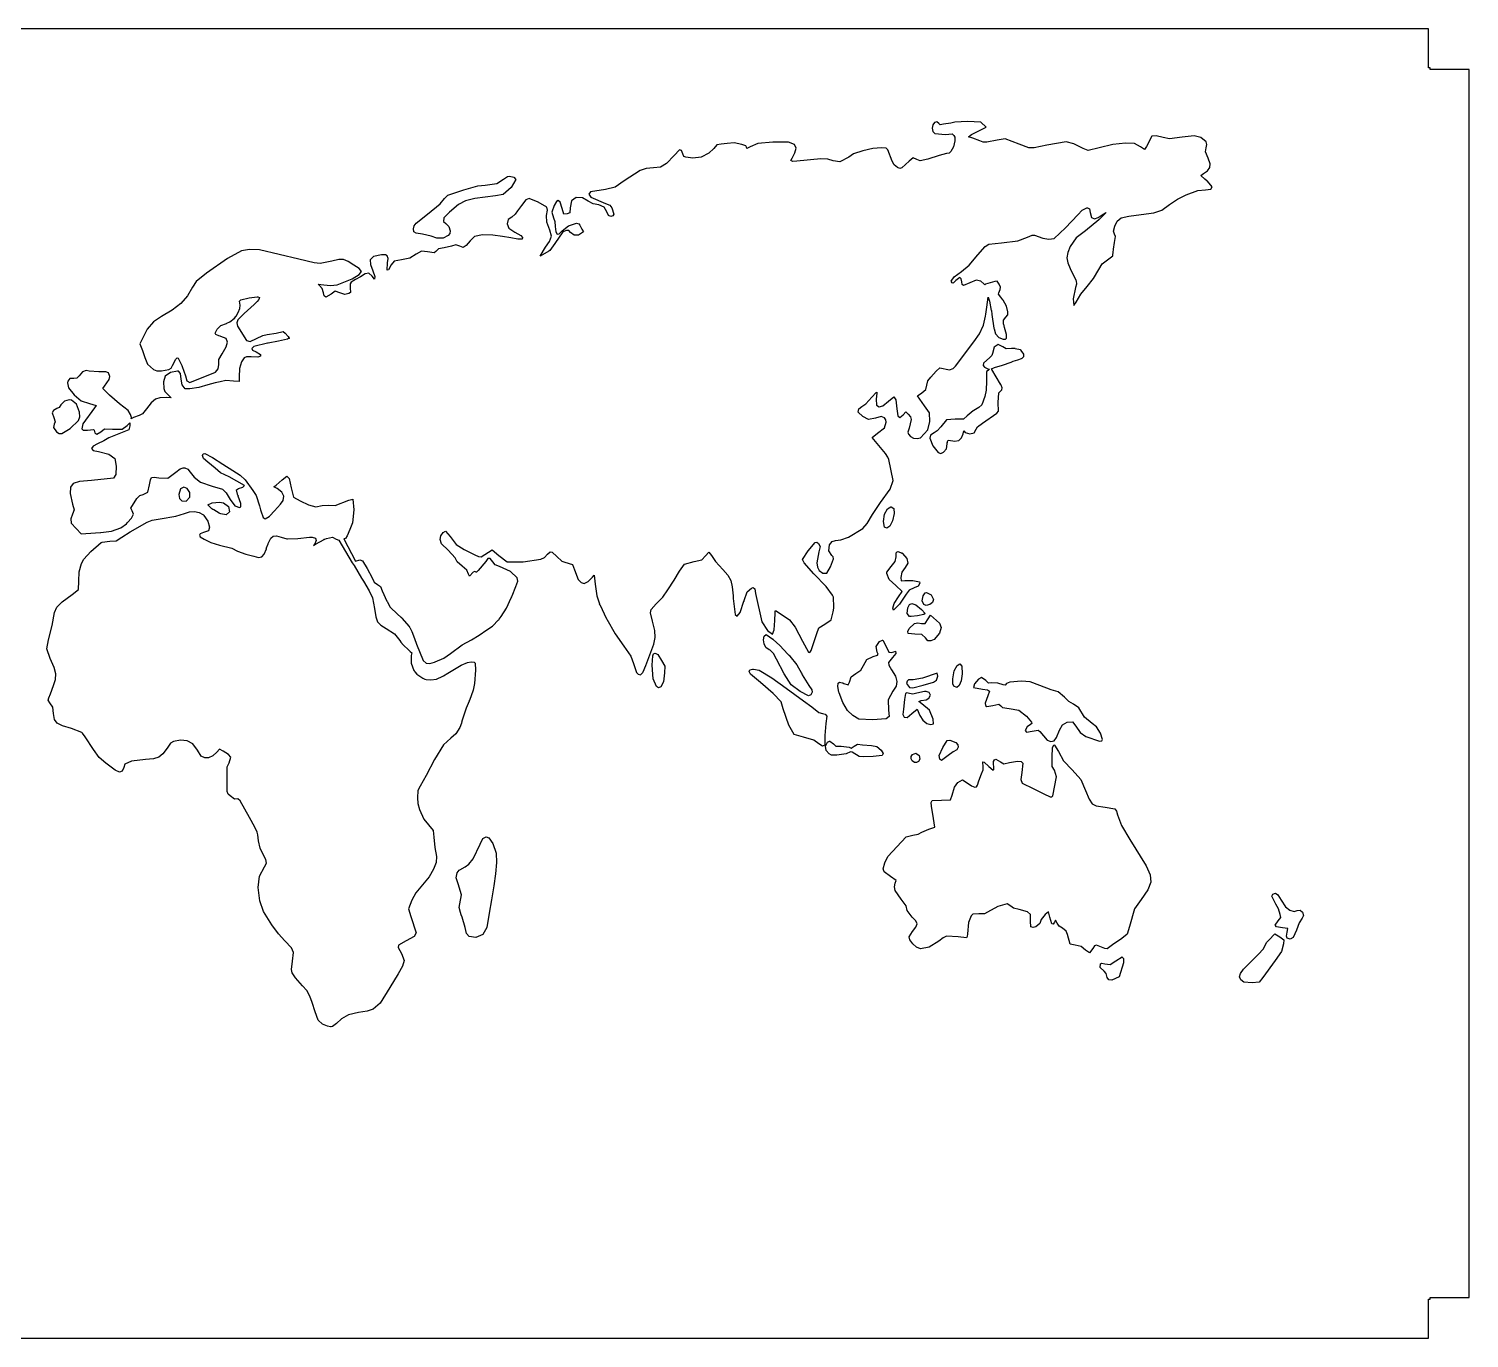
# Model space of a CAD drawing. Header units: millimetres. Extents: x 0 to 1200, y 0 to 567.
# Drawn here: x 577 to 1200, y 0 to 567 of the extents above; entities that cross this region are included whole.
import ezdxf

# ---------------------------------------------------------------- set-up
doc = ezdxf.new("R2010")
doc.units = ezdxf.units.MM
doc.layers.get('0').update_dxf_attribs({"linetype": 'CONTINUOUS'})

msp = doc.modelspace()

# ---------------------------------------------------------------- linework, layer by layer
for points in [[(16.93, 16.93), (17.62, 16.93), (17.62, 0), (1182.38, 0), (1182.38, 16.93), (1183.07, 16.93), (1183.07, 17.62), (1200, 17.62), (1200, 549), (1183.07, 549), (1183.07, 549.68), (1182.38, 549.68), (1182.38, 566.61), (17.62, 566.61), (17.62, 549.68), (16.93, 549.68), (16.93, 549), (0, 549), (0, 17.62), (16.93, 17.62)], [(1009.43, 515.06), (1005.32, 516.76), (999.25, 519.01), (995.75, 518.42), (991.33, 517.55), (989.79, 517.55), (988.32, 518.17), (985.23, 519.22), (983.33, 519.92), (984.65, 520.83), (991.09, 524), (988.8, 526.28), (983, 526.53), (982.98, 526.54), (982.99, 526.52), (977.54, 526.25), (975.73, 525.84), (972.6, 525.37), (971.1, 525.04), (970.59, 525.69), (969.64, 526.32), (968.7, 526.08), (967.99, 525.11), (967.7, 523.58), (967.95, 522.12), (968.83, 521.26), (973.42, 520.93), (976.37, 521.1), (977, 520.47), (977.53, 519.67), (977.49, 518.07), (976.95, 515.47), (975.79, 513.46), (975.04, 512.81), (973.89, 512.68), (970.72, 511.72), (965.78, 510.27), (962.49, 509.54), (961.05, 510.04), (959.48, 510.76), (957.78, 509.39), (954.62, 506.44), (953.67, 506.23), (952.61, 506.6), (951.18, 507.74), (950.35, 509.4), (948.51, 514.3), (947.72, 514.98), (945.81, 515.07), (942.08, 514.8), (937.67, 513.76), (933.64, 512.44), (931.66, 511.13), (927.76, 508.98), (924.84, 509.55), (922.54, 510.17), (919.58, 510.28), (909.08, 509.31), (907.4, 509.22), (906.47, 509.61), (907.06, 510.6), (908.33, 512.87), (908.88, 514.99), (908.16, 516.59), (905.46, 517.56), (898.76, 517.53), (892.28, 517.01), (888.88, 515.55), (887.56, 514.87), (887.36, 515.39), (887.12, 515.96), (885.34, 516.59), (882.01, 517.21), (878.99, 516.95), (876.44, 516.73), (874.46, 516.35), (873.26, 514.87), (871.12, 512.85), (867.74, 511), (864.17, 510.63), (861.11, 511.02), (860.3, 511.42), (859.84, 512.56), (859.23, 513.92), (858.43, 514.24), (856.03, 511.72), (852.8, 508.37), (850.13, 506.76), (847.17, 506.45), (844, 506.14), (841.39, 505.29), (834.4, 500.8), (830.55, 498.1), (826.43, 497.1), (819.87, 496), (819.22, 495.07), (820.03, 493.82), (826.32, 491.07), (828.28, 490.23), (829.13, 489.09), (829.95, 486.35), (829.54, 485.62), (828.6, 485.38), (827.62, 485.85), (826.93, 487.48), (825.85, 489.36), (823.45, 490.41), (821, 490.88), (818.81, 492), (816.39, 493.43), (813.62, 493.61), (811.64, 492.11), (811.08, 489.2), (810.89, 486.99), (809.77, 486.56), (808.39, 486.47), (807.59, 488.89), (806.76, 491.63), (805.83, 492.32), (805.15, 491.93), (804.15, 490.16), (803.11, 487.28), (803.81, 484.85), (804.44, 483.23), (804.63, 481.05), (804.85, 478.79), (805.38, 477.75), (806.29, 477.9), (807.65, 479.19), (810.4, 481.31), (813.88, 482.45), (814.79, 482.27), (815.22, 481.61), (816.09, 479.92), (816.8, 478.69), (814.63, 477.33), (812.74, 477.27), (811.25, 478.47), (810.45, 479.27), (809.55, 479.32), (807.91, 478.69), (804.39, 473.7), (802.95, 471.75), (802.21, 470.65), (801.89, 470.41), (798.09, 468.2), (800.46, 472.12), (802.17, 474.55), (802.96, 476.81), (802.24, 479.49), (800.97, 482.91), (800.88, 485.81), (801.33, 488.15), (801, 489.46), (797.28, 491.58), (793.38, 493.13), (791.95, 492.63), (790.04, 490.16), (788.28, 487.81), (787.28, 486.45), (785.83, 485.14), (784.32, 484.06), (783.77, 482.26), (784.47, 480.3), (787.07, 478.66), (789.8, 477.23), (790.49, 476.36), (790.24, 475.65), (788.43, 475.55), (785.42, 476.17), (781.76, 476.8), (777.57, 477.25), (773.11, 477.47), (769.63, 476.67), (767.78, 474.83), (766.12, 472.8), (764.78, 471.97), (763.41, 472.57), (761.65, 473.13), (759.71, 472.58), (756.52, 471.84), (754.14, 471.39), (753.02, 470.26), (752.3, 469.63), (749.3, 470.17), (746.72, 470.41), (744.49, 469.06), (741.78, 467.41), (738.15, 466.68), (734.93, 466.09), (733.59, 464.44), (732.43, 462.37), (731.87, 462.12), (732.06, 465.31), (732.4, 467.26), (731.91, 468.4), (731.16, 468.81), (729.41, 468.79), (726.05, 468.09), (724.6, 466.66), (724.73, 464.65), (725.68, 461.9), (726.53, 459.39), (726.44, 458.34), (725.38, 459.63), (723.92, 460.9), (722.34, 460.51), (720.34, 459.26), (718.17, 458.06), (716.31, 457.04), (715.85, 456.3), (715.89, 454.54), (716.04, 452.56), (715.26, 452.08), (713.64, 451.64), (711.5, 452.33), (709.44, 453.04), (707.65, 451.85), (705.33, 450.46), (704.71, 450.99), (704.36, 452.37), (703.81, 454.29), (702.6, 455.55), (702.1, 456.12), (704.45, 455.77), (707.41, 455.49), (710.32, 455.81), (716.72, 458.41), (719.81, 460.36), (720.86, 461.61), (719.76, 462.86), (717.52, 464.29), (715.05, 465.96), (713.08, 466.74), (710.93, 466.74), (707.96, 466.1), (702.9, 465.11), (700.26, 465.28), (693.74, 466.99), (676.74, 470.92), (672.34, 471.16), (668.96, 470.52), (662.88, 467.17), (653.72, 460.8), (649.3, 457.3), (647.68, 454.81), (645.5, 450.99), (642.64, 447.7), (638.96, 444.8), (634.29, 442.13), (630.77, 439.88), (628.01, 436.59), (624.92, 430.31), (626, 427.44), (627.09, 424.33), (628.25, 421.44), (630.84, 419.14), (632.28, 418.62), (634.26, 418.6), (637.48, 419.2), (638.49, 419.83), (639.03, 420.98), (640.43, 423.64), (641.1, 424.24), (641.52, 424.05), (643.03, 420.91), (643.06, 420.93), (643.29, 420.42), (643.28, 420.41), (644.7, 416.51), (645.2, 414.33), (646.56, 413.52), (657.7, 417.97), (658.83, 419.49), (659.03, 421.3), (659.13, 423.45), (660.53, 425.98), (662.3, 428.96), (662.77, 431.02), (662.21, 432.63), (660.01, 433.52), (659.7, 433.6), (659.08, 433.73), (659.08, 433.76), (657.79, 434.26), (657.48, 434.9), (658.36, 436.6), (659.95, 438.19), (662.33, 439.14), (662.56, 439.22), (663.9, 439.83), (663.91, 439.82), (665.78, 441.3), (665.94, 441.42), (665.71, 441.32), (666.62, 442.27), (666.54, 442.21), (667.51, 443.82), (668.22, 445.52), (668.27, 446.97), (667.98, 448.76), (668.63, 449.4), (672.27, 450.15), (675.73, 450.6), (676, 450.6), (676.7, 450.32), (676.4, 449.53), (675.65, 448.64), (675.61, 448.59), (675.42, 448.39), (675.39, 448.37), (674.51, 447.46), (674.42, 447.37), (674.38, 447.33), (670.07, 443.48), (667.32, 440.64), (666.94, 439.36), (667.11, 437.97), (671.03, 431.77), (672.63, 431.26), (675.43, 432.56), (678.11, 433.96), (680.06, 434.35), (683.89, 434.96), (686.95, 435.58), (687.77, 434.9), (689.09, 433.45), (689.56, 432.71), (689.59, 432.69), (689.21, 432.53), (689.23, 432.53), (688.75, 432.33), (684.93, 431.48), (680.38, 430.64), (680.37, 430.63), (680.1, 430.56), (680.1, 430.58), (674.18, 429.2), (673.38, 428.26), (673.7, 427.6), (675.17, 426.8), (677.14, 425.68), (677.04, 424.93), (676.02, 424.54), (673.14, 424.66), (671.05, 424.73), (670.1, 424.21), (668.88, 422.45), (667.97, 419.58), (667.89, 416.08), (667.92, 413.98), (665.41, 414.13), (662.05, 414.39), (659.7, 413.91), (657.48, 413.43), (654.35, 412.54), (650.36, 411.45), (646.5, 410.76), (644.45, 410.85), (643.23, 412.5), (642.76, 414.95), (642.49, 417.48), (641.62, 418.47), (641.61, 418.47), (641.57, 418.46), (641.23, 418.52), (641.23, 418.53), (638.22, 417.9), (635.86, 416.29), (635.2, 413.85), (635.27, 410.97), (635.76, 409.64), (636.99, 408.3), (638.41, 406.94), (636.3, 407.03), (633.62, 406.95), (631.62, 406.3), (629.84, 404.81), (627.8, 402.2), (626.06, 399.96), (624.64, 399.29), (622.22, 398.38), (621.14, 397.83), (621.24, 398.37), (620.94, 399.75), (619.79, 401.45), (616.16, 404.37), (611.82, 408.04), (608.97, 410.97), (609.68, 411.95), (611.65, 414.84), (611.99, 416.18), (611.33, 417.69), (610.2, 418.12), (607.11, 418.23), (603.04, 418.53), (601.67, 418.8), (600.09, 418.16), (598.6, 416.45), (597.72, 415.4), (596.39, 415.36), (594.67, 415.22), (593.76, 414.12), (593.6, 413.36), (594.04, 411.21), (596.5, 408.15), (599.47, 405.57), (603.19, 404.4), (606.06, 403.6), (605.33, 402.57), (600.28, 395.62), (599.81, 393.5), (600.34, 392.97), (602.32, 393), (604.93, 393.28), (605.21, 392.86), (605.41, 391.72), (606.35, 391.26), (607.97, 392.24), (609.66, 393.5), (613.14, 393.4), (617.29, 393.36), (619.47, 394.88), (620.57, 396.1), (620.57, 394.79), (620.15, 393.12), (615.82, 391.29), (611.47, 389.58), (609.33, 388.26), (606.59, 386.95), (604.69, 386.06), (603.94, 385), (604.7, 384.16), (606.99, 383.63), (611.5, 382.53), (614.16, 380.65), (614.73, 377.41), (614.5, 373.74), (613.48, 372.13), (603.94, 371.14), (598.87, 370.67), (596.09, 369.84), (594.96, 368.25), (594.84, 365.52), (595.72, 360.97), (596.47, 358.42), (595.74, 356.65), (595.06, 354.52), (595.22, 352.65), (599.59, 348.03), (601.55, 348.23), (607.88, 348.61), (607.9, 348.61), (607.9, 348.6), (608.05, 348.61), (608.05, 348.62), (612.68, 349.24), (616.64, 350.66), (619.2, 352.43), (619.15, 352.42), (619.64, 353), (621.23, 354.91), (622.23, 356.57), (621.66, 358.02), (621.06, 359.14), (623.63, 363.29), (624.66, 364.43), (624.67, 364.42), (624.94, 364.62), (624.95, 364.62), (626.34, 365.15), (628.4, 366.09), (629.15, 369.25), (629.47, 371.4), (629.98, 372.42), (631.06, 372.63), (633.12, 372.33), (637.06, 372.17), (640.52, 374.77), (642.31, 376.23), (643.66, 376.64), (644.37, 376.57), (645.66, 376.02), (646.63, 374.72), (648.48, 372.58), (651.22, 370.5), (656.24, 368.75), (660.63, 367.42), (662.28, 365.76), (663.99, 362.93), (666.04, 360.2), (668.04, 359.44), (668.08, 359.41), (668.39, 359.57), (668.33, 359.61), (668.55, 359.89), (668.57, 361.2), (667.51, 364.33), (667.56, 364.3), (667.43, 364.67), (667.37, 364.7), (666.67, 367.08), (667.66, 367.65), (669.42, 368.26), (670.18, 369.05), (663.49, 372.75), (659.87, 374.48), (657.56, 376.48), (654.39, 379.13), (652.43, 380.67), (651.96, 381.94), (652.31, 382.63), (653.06, 382.82), (656.41, 381.16), (660.82, 378.27), (665.18, 375.47), (668.28, 373.42), (670.49, 371.41), (673.74, 366.83), (675.29, 364.68), (676.64, 360.13), (677.09, 358.5), (677.07, 358.51), (677.19, 358.08), (677.21, 358.06), (678.2, 355.21), (679.06, 354.62), (680.93, 355.62), (680.97, 355.59), (681.16, 355.79), (681.13, 355.82), (683.13, 358.08), (685.75, 360.92), (686.91, 362.46), (687.25, 364.33), (686.28, 366.05), (684.25, 367.62), (682.93, 368.37), (683.88, 369.1), (686.45, 371.44), (688.57, 373.06), (688.57, 373.07), (689.47, 372.05), (690.38, 368), (691.43, 363.97), (694.3, 362.39), (697.85, 360.67), (701.07, 359.7), (703.81, 360.32), (706.46, 360.51), (709.46, 360.35), (715.39, 362.61), (717, 363.03), (717.45, 358.44), (716.91, 352.77), (715.73, 349.9), (714.58, 347.25), (713.95, 346.11), (713.19, 345.88), (718.14, 336.24), (720.14, 336.88), (721.18, 336.36), (723.25, 333.02), (725.46, 328.99), (726.2, 327.39), (726.18, 327.38), (726.31, 327.21), (726.32, 327.21), (727.69, 326.15), (728.98, 325.29), (729.77, 323.47), (731.72, 318.99), (731.7, 318.98), (731.84, 318.72), (731.86, 318.73), (733.18, 316.39), (736.4, 313.24), (737.89, 312.02), (737.92, 311.97), (738.35, 311.59), (738.32, 311.64), (741.43, 308.04), (741.38, 308.07), (741.54, 307.73), (741.74, 307.52), (742.44, 306.12), (742.57, 305.75), (743.77, 302.82), (744.63, 300.31), (747.52, 293.26), (748.8, 292.12), (750.37, 291.98), (752.41, 292.53), (752.42, 292.54), (752.72, 292.64), (756.43, 294.28), (759.31, 296.36), (764.42, 299.98), (768.42, 302.14), (771.66, 304.18), (774.97, 306.47), (777.49, 308.14), (780.13, 310.87), (780.15, 310.86), (780.41, 311.17), (780.39, 311.17), (781.22, 312.23), (783.58, 315.86), (785.58, 320.38), (785.61, 320.39), (785.77, 320.76), (785.72, 320.72), (785.93, 321.28), (787.61, 325.35), (788.46, 327.53), (788.13, 329.07), (785.26, 331.75), (780.52, 333.89), (778.61, 334.59), (777.57, 335.93), (776.46, 337.4), (775.47, 337.34), (774.54, 336.08), (771.27, 332.25), (770.49, 331.51), (770.48, 331.53), (769.87, 331.77), (769.11, 331.44), (767.56, 329.82), (767.13, 330.69), (766.43, 332.34), (764.42, 334.1), (762.23, 335.94), (761.26, 337.66), (758.34, 340.96), (755.41, 343.78), (754.79, 345.62), (755.14, 347.24), (756.2, 348.69), (757.2, 349.27), (759.17, 346.99), (761.76, 343.5), (765.26, 341.33), (769.77, 339.05), (771.38, 338.27), (772.59, 338.14), (775.77, 340.17), (777.32, 341.19), (780.15, 338.7), (783.78, 335.92), (790.73, 335.93), (798.44, 337.06), (800.02, 337.82), (801.21, 339.25), (802.43, 340.31), (803.35, 340.18), (805.36, 338.25), (807.43, 336.28), (808.76, 335.81), (812.09, 334.87), (812.9, 332.55), (814.51, 328.29), (815.78, 327.03), (817.2, 326.58), (818.89, 327.38), (820.69, 329.34), (821.4, 330.17), (821.96, 326.28), (822.63, 321.19), (823.74, 317.79), (823.63, 317.82), (823.74, 317.53), (823.86, 317.5), (826.77, 311.34), (826.9, 311.09), (830.52, 304.8), (834.27, 299.4), (837.29, 295.18), (838.46, 291.94), (839.76, 288.12), (840.54, 287.28), (841.44, 287.11), (842.55, 288.1), (842.72, 288.41), (843.77, 291.15), (845.94, 296.85), (847.29, 300.38), (847.84, 303.22), (847.63, 306.23), (846.71, 310.28), (845.88, 313.85), (846.1, 315.26), (848.21, 317.78), (851.21, 320.67), (853.38, 323.83), (856.07, 328.02), (858.38, 331.96), (860.58, 334.97), (864.69, 336.13), (868.07, 336.84), (869.61, 338.59), (871.1, 340.19), (872.26, 338.75), (873.91, 336.17), (877.12, 332.65), (879.26, 330.21), (880.54, 327.91), (881.22, 325.11), (881.53, 321.19), (881.56, 320.56), (881.55, 320.55), (881.57, 320.08), (881.58, 320.1), (882.4, 313.11), (883.25, 312.45), (884.55, 313.98), (886.19, 318.88), (886.2, 318.86), (886.3, 319.24), (887.65, 322.94), (889.5, 324.57), (890.23, 324.83), (890.9, 324.27), (891.3, 322.26), (893.96, 310), (896.5, 306.27), (898.67, 304.59), (899.28, 306.47), (899.68, 310.56), (899.79, 313.88), (899.75, 314.73), (900.21, 314.73), (905.9, 310.9), (908.47, 307.69), (911.64, 301.6), (914.16, 296.92), (914.79, 296.72), (915.36, 297.54), (917.8, 304.89), (918.71, 307.37), (921.31, 308.99), (923.97, 310.8), (924.92, 314.26), (925.13, 315.92), (925.14, 315.91), (925.17, 316.33), (925.16, 316.34), (924.93, 320.6), (924.94, 320.61), (924.84, 320.93), (924.84, 320.92), (924.59, 321.55), (921.83, 325.21), (916.53, 330.77), (912.33, 335.58), (911.56, 337.03), (914.1, 340.67), (917, 344.3), (917.8, 344.48), (918.57, 343.86), (919.21, 342.61), (918.62, 340.3), (917.84, 335.57), (918.08, 333.59), (918.73, 332.2), (920.32, 331.04), (922.04, 331.05), (923.74, 333.86), (925.02, 337.23), (924.92, 338.12), (924.34, 338.7), (922.99, 340.74), (923.22, 343.33), (924.45, 344.74), (925.86, 345.2), (928.23, 345.5), (931.5, 346.66), (937.66, 350.31), (939.53, 352.48), (941.88, 356.47), (945.33, 361.59), (949.49, 367.37), (950.83, 371.13), (948.92, 380.26), (948.45, 381.29), (947.49, 382.9), (947.49, 382.88), (943.87, 387.23), (941.67, 389.8), (944.07, 391.58), (947.03, 393.98), (947.82, 396.34), (947.68, 397.43), (947.03, 398.21), (945.62, 398.86), (943.12, 398.19), (940.2, 397.52), (937.69, 398.9), (935.61, 400.79), (935.89, 402.15), (937.21, 403.17), (939.05, 404.34), (941.6, 407.21), (943.4, 409.2), (943.76, 409.35), (943.74, 408.91), (943.45, 406.33), (943.61, 403.8), (944.74, 403.02), (946.36, 403.44), (948.85, 405.48), (951.06, 407.29), (951.93, 406.02), (952.46, 402.23), (952.83, 399.08), (953.66, 398.43), (955.18, 399.63), (956.3, 400.84), (957.3, 399.85), (958.24, 398.71), (958.61, 397.53), (957.69, 393.75), (957.18, 392.08), (957.41, 391.14), (958.3, 390.16), (959.67, 389.53), (961.21, 389.34), (962.6, 389.67), (965.84, 393.04), (966.68, 396.64), (966.49, 400.4), (964.41, 403.39), (961.35, 407.82), (963.16, 409.11), (964.9, 410.57), (965.3, 412.36), (965.75, 414.21), (967.15, 415.9), (969.43, 418.43), (971.04, 419.85), (975.23, 419.07), (976.74, 419.58), (977.79, 420.68), (985.65, 431.12), (988.22, 434.64), (989.8, 438.09), (989.84, 438.11), (989.93, 438.42), (989.9, 438.39), (990.78, 442.27), (990.77, 442.27), (990.9, 443.09), (990.92, 443.11), (991.37, 446.19), (991.93, 450.48), (992.48, 448.75), (993.27, 444.67), (993.28, 444.69), (993.51, 442.98), (993.47, 442.97), (994.4, 437.08), (994.39, 437.08), (994.45, 436.82), (994.46, 436.82), (995.12, 434.65), (996.51, 433.04), (998.4, 432.26), (999.34, 432.26), (999.77, 432.68), (999.88, 434.26), (999.01, 437.42), (998.61, 438.75), (998.6, 438.76), (998.53, 439.05), (998.52, 439.11), (998.52, 439.12), (998.57, 440.6), (999.57, 441.89), (1000.4, 442.91), (1000.42, 444.2), (999.77, 446.62), (998.43, 449.14), (998.44, 449.15), (998.26, 449.39), (997.36, 450.51), (996.33, 451.72), (996.5, 452.37), (997.13, 453.81), (997.21, 454.78), (996.6, 456.06), (995.83, 457.41), (994.73, 457.28), (990.77, 456.04), (990.41, 455.85), (990.04, 456.26), (988.8, 457.36), (986.71, 457.79), (983.97, 456.69), (981.2, 455.56), (980.64, 455.98), (980.49, 457.09), (980.22, 458.45), (979.61, 459.03), (977.94, 457.67), (976.83, 456.6), (976.29, 456.62), (975.91, 457.4), (977.23, 459.22), (980.35, 461.65), (983.64, 464.27), (987.39, 468.75), (990.55, 472.48), (992.19, 473.39), (997.72, 474.01), (1004.71, 474.9), (1008.88, 476.47), (1010.91, 477.37), (1011.89, 477.25), (1015.49, 475.98), (1018.14, 475.56), (1020.39, 475.8), (1025.37, 480.43), (1030.64, 486.15), (1032.56, 488.14), (1034.59, 489.13), (1034.92, 489.17), (1035.67, 488.75), (1036.05, 487.06), (1036.64, 484.97), (1037.93, 484.43), (1039.53, 484.91), (1041.67, 486.33), (1042.92, 487.11), (1039.85, 483.91), (1033.97, 479.19), (1029.99, 476.18), (1027.43, 472.42), (1026.31, 469.8), (1025.94, 467.55), (1026.31, 465.35), (1027.43, 462.87), (1029.9, 457.81), (1029.88, 457.81), (1029.94, 457.55), (1029.98, 457.55), (1030.09, 456.11), (1029.7, 454.6), (1028.7, 449.7), (1028.95, 446.88), (1030.03, 448.3), (1032.04, 451.73), (1034.69, 455.05), (1037.51, 458.61), (1039.79, 462.39), (1041.29, 464.85), (1043.53, 466.58), (1045.79, 468.34), (1046.05, 470.19), (1046.09, 470.85), (1046.11, 470.86), (1046.16, 471.21), (1046.12, 471.2), (1046.55, 474.17), (1047.06, 476.78), (1046.55, 477.73), (1046.1, 479.09), (1046.66, 481.27), (1047.67, 483.42), (1049.47, 484.76), (1052.73, 485.59), (1058.11, 486.2), (1063.59, 486.97), (1067, 488.18), (1070.4, 490.53), (1073.77, 492.84), (1077.58, 494.7), (1082.57, 496.61), (1085.91, 496.94), (1088.24, 497.24), (1088.76, 498.24), (1086.8, 500.62), (1086.82, 500.63), (1086.49, 500.89), (1086.47, 500.89), (1085.7, 501.49), (1083.89, 503.1), (1085.03, 504.03), (1086.82, 505.19), (1087.74, 506.53), (1087.92, 508.13), (1087.02, 510.58), (1085.95, 513.41), (1086.19, 515.17), (1086.46, 516.5), (1086.17, 517.67), (1083.86, 519.61), (1081.06, 520.33), (1075.9, 519.77), (1070.28, 519.01), (1067.63, 519.52), (1064.56, 520.26), (1062.7, 520.12), (1060.41, 515.62), (1059.53, 514.4), (1057.77, 515.54), (1055.2, 516.98), (1051.28, 517.14), (1045.87, 516.5), (1039.96, 515.09), (1035.16, 513.88), (1033.01, 514.86), (1028.9, 516.84), (1025.62, 517.71), (1017.25, 516.29), (1011.78, 515.07)], [(783.96, 502.72), (784.9, 502.85), (786.73, 502.47), (787.53, 501.45), (785.55, 497.94), (782.16, 494.84), (778.77, 494.35), (769.82, 493.25), (765.74, 492.13), (762.81, 490.53), (758.84, 487.32), (756.48, 484.8), (756.29, 483.27), (757.25, 482.3), (758.63, 481.07), (759.11, 479.17), (758.97, 478.07), (758.32, 477.22), (756.18, 476.08), (753.34, 476.08), (750.93, 476.85), (747.18, 477.8), (744.5, 478.19), (743.43, 478.73), (743.27, 480.1), (743.59, 481.33), (744.47, 482.55), (749.32, 486.4), (754.89, 490.82), (756.75, 493.11), (758.15, 494.58), (765.12, 496.87), (771.2, 498.71), (774.28, 499.02), (779.37, 499.63), (782.22, 501.5)], [(997.44, 412.54), (997.32, 412.81), (997.31, 412.79), (993.47, 419.14), (993.32, 419.51), (994.63, 420.04), (998.06, 421.1), (1001.8, 422.39), (1002.41, 422.63), (1002.41, 422.62), (1002.74, 422.74), (1002.76, 422.76), (1004.69, 423.36), (1006.34, 423.89), (1006.34, 423.88), (1006.6, 424.04), (1006.6, 424.05), (1007.28, 424.84), (1007.35, 425.86), (1006.16, 427.47), (1006.15, 427.53), (1005.82, 427.73), (1005.83, 427.64), (1003.56, 428.19), (1003.56, 428.2), (1003.31, 428.22), (1003.31, 428.21), (1001.95, 428.24), (999.64, 428.16), (998.31, 429.05), (996.25, 429.94), (996.24, 429.94), (996.24, 429.94), (994.49, 428.79), (993.73, 426.12), (993.53, 425.25), (992.58, 424.44), (989.82, 421.89), (989.68, 420.94), (990.33, 420.15), (991.76, 419.51), (992.49, 419.36), (991.84, 418.81), (991.2, 418.26), (991.17, 414.11), (991.04, 410.21), (990.42, 407.45), (989.2, 403.84), (987.85, 402.7), (985.7, 401.49), (985.68, 401.49), (985.42, 401.29), (982.85, 399.15), (981.25, 397.63), (979.1, 397.63), (979.11, 397.64), (978.77, 397.65), (978.76, 397.64), (977.6, 397.64), (973.89, 397.35), (971.4, 394.44), (969.89, 392.61), (968.58, 391.77), (967.02, 390.8), (966.66, 389.51), (967.94, 386.1), (970.32, 383.22), (971.38, 382.83), (972.55, 383.34), (973.81, 384.8), (974.21, 387.02), (974.23, 387.54), (974.25, 387.51), (974.28, 387.94), (974.26, 387.96), (974.54, 388.61), (976.62, 388.37), (977.37, 388.24), (979.24, 388.45), (980.31, 389.67), (981.02, 391.37), (981.31, 392.59), (981.99, 391.94), (983.97, 391.29), (985.8, 391.8), (986.67, 393.39), (987.22, 394.43), (989.43, 395.92), (995.61, 400.36), (996.4, 401.1), (996.24, 404.95), (996.49, 409.14), (997.83, 410.39), (997.97, 411.31), (997.48, 412.46), (997.47, 412.49)], [(996.24, 429.95), (996.24, 429.94), (996.24, 429.95)], [(597.46, 404.24), (595.32, 405.9), (594.29, 406.05), (592.32, 405.51), (590.79, 403.84), (590, 402.73), (589.07, 402.28), (587.62, 401.5), (586.96, 400.49), (587.69, 398.43), (588.27, 396.58), (587.79, 395.58), (587.56, 394.04), (588.89, 392.15), (589.96, 391.55), (591.17, 391.56), (594.72, 393.59), (598.36, 397.12), (598.9, 398.77), (598.77, 400.67)], [(594.29, 406.05), (594.29, 406.05), (594.29, 406.05)], [(645.02, 362.19), (646.48, 363.98), (646.5, 365.94), (645.33, 367.66), (643.97, 368.26), (643.97, 368.26), (643.97, 368.26), (643.97, 368.26), (643.96, 368.26), (642.44, 367.49), (641.8, 365.09), (642.09, 363.32), (643.02, 362.31)], [(659.46, 356.92), (659.44, 356.96), (659.26, 357.08), (656.85, 358.48), (656.56, 358.63), (656.51, 358.63), (656.07, 358.9), (656.08, 358.9), (654.39, 360.64), (656.18, 361.44), (659.37, 361.74), (659.37, 361.74), (661.12, 361.52), (663.23, 359.87), (663.65, 357.6), (662.22, 356.34), (659.93, 356.68), (659.95, 356.66)], [(642.52, 258.76), (639.51, 258.18), (638.24, 257.43), (636.69, 255.34), (634.87, 252.9), (633.12, 251.49), (630.81, 250.77), (627.31, 250.43), (621.34, 249.69), (618.42, 248.41), (617.96, 246.99), (617.29, 245.37), (616.07, 245.01), (614.23, 245.87), (610.14, 248.86), (607.35, 251.24), (604.81, 254.75), (601.32, 260.19), (600.09, 261.87), (600.08, 261.84), (599.85, 262.05), (599.86, 262.08), (595.33, 263.83), (591.38, 264.96), (589.09, 266.15), (588, 267.79), (587.62, 270.26), (587.21, 273.02), (585.96, 274.92), (585.19, 276.14), (585.59, 277.12), (586.33, 278.81), (587.6, 282.41), (588.44, 285.04), (588.53, 287.47), (587.8, 290.3), (586.18, 294.09), (584.72, 298.31), (585.46, 302.19), (586.95, 308.39), (588.04, 313.99), (589.02, 316.37), (591.28, 318.6), (595.69, 321.77), (598.35, 324.01), (598.55, 327.52), (598.64, 331.66), (599.6, 335.27), (600.69, 337.07), (603.78, 340.36), (608.24, 344.38), (608.58, 344.52), (611.98, 344.97), (614.63, 345.11), (617.18, 346.67), (620.7, 348.87), (628.03, 353.17), (630.2, 354.03), (633.72, 354.61), (640.44, 355.7), (644.17, 356.81), (646.38, 357.55), (648.54, 357.71), (650.53, 357.32), (652.23, 356.38), (652.26, 356.41), (652.42, 356.26), (652.41, 356.24), (652.66, 356.02), (654.32, 353.57), (655.05, 350.97), (654.58, 349.41), (652.5, 348.63), (651.03, 348.11), (650.73, 347.52), (651, 346.83), (652.79, 345.72), (655.61, 344.39), (659.3, 343.11), (664.69, 341.83), (667.15, 340.51), (670.76, 339.3), (674.16, 338.48), (676.21, 337.89), (677.62, 338.12), (678.68, 339.3), (679.64, 341.6), (679.66, 341.68), (679.63, 341.7), (679.72, 341.99), (679.76, 341.97), (680.42, 343.79), (680.4, 343.85), (680.54, 344.23), (680.56, 344.17), (681.53, 346.16), (682.58, 347.08), (684.01, 347.15), (686.11, 346.59), (688.48, 345.92), (688.46, 345.96), (688.81, 345.89), (688.82, 345.85), (693.26, 346.04), (698.24, 346.56), (699.18, 346.57), (699.16, 346.61), (699.46, 346.61), (699.48, 346.56), (700.84, 346.13), (701.23, 345.15), (700.56, 343.73), (700.04, 343.01), (700.87, 343.63), (704.64, 345.61), (704.56, 345.68), (704.83, 345.79), (704.87, 345.75), (704.91, 345.73), (705.63, 346.01), (708.25, 346.63), (709.89, 345.78), (710.95, 345.27), (716.75, 335.58), (717.58, 334.35), (720.85, 328.9), (721.36, 328.02), (721.39, 328.01), (721.64, 327.59), (721.6, 327.61), (724.14, 323.34), (725.53, 320.35), (726.41, 315.73), (726.99, 312.21), (727.75, 310.05), (729.11, 308.57), (731.47, 307.1), (735.02, 304.75), (737.37, 301.91), (737.86, 301.21), (737.85, 301.25), (738.25, 300.72), (738.26, 300.67), (741.79, 297.14), (742.59, 296.54), (742.3, 295.39), (742.26, 292.15), (743.5, 288.93), (743.53, 288.92), (743.85, 288.41), (743.84, 288.42), (744.74, 287.35), (747.36, 285.57), (748.23, 285.19), (748.22, 285.21), (748.71, 285.06), (748.72, 285.04), (750.73, 284.85), (753.23, 285.19), (756.02, 286.53), (756.26, 286.67), (758.08, 287.83), (763.97, 291.23), (766.66, 292.44), (768.3, 292.71), (769.48, 292.61), (769.98, 292.11), (770.19, 289.05), (769.71, 283.37), (769.15, 280.48), (767.47, 276.01), (767.52, 276.04), (767.36, 275.66), (767.32, 275.64), (766.08, 272.63), (764.36, 267.37), (764.13, 266.36), (764.14, 266.36), (764.07, 266.11), (764.06, 266.11), (763.41, 264.22), (761.57, 261.48), (759.47, 259.58), (756.32, 256.74), (752.39, 250.44), (748.78, 243.5), (746.19, 238.88), (745.21, 237.05), (744.97, 233.76), (745.11, 231.32), (745.94, 228.85), (747.8, 224.57), (749.74, 222.22), (751.82, 219.64), (752.07, 216.83), (752.52, 212.36), (753.28, 208.5), (753.11, 205.91), (752.02, 202.96), (750.03, 199.68), (747.17, 196.12), (744.29, 192.66), (742.51, 189.48), (741.19, 185.79), (742.14, 182.42), (744.48, 175.37), (743.61, 173.84), (740.14, 171.93), (736.81, 170.13), (736.72, 169.1), (738.06, 166.5), (739.28, 163.37), (738.6, 161.02), (736.65, 157.6), (733.13, 151.71), (728.94, 145.01), (725.79, 142.33), (723.31, 141.47), (719.53, 140.97), (715.19, 139.94), (712.18, 138.13), (710.05, 136.2), (708.26, 134.94), (708.27, 134.93), (707.72, 134.79), (707.43, 134.78), (706.1, 135.01), (703.98, 135.84), (702.03, 137.62), (700.73, 141.28), (699.52, 145.28), (698.44, 147.98), (697.14, 150.39), (695.25, 152.48), (692.3, 155.89), (690.75, 158.14), (690.49, 159.56), (690.97, 163.14), (691.36, 166.86), (690.51, 168.86), (687.68, 171.93), (684.87, 174.93), (681.99, 178.94), (678.47, 184.67), (676.83, 189.29), (676.16, 194.99), (676.7, 199.96), (678.8, 203.97), (679.73, 205.55), (679.47, 207.19), (678.19, 209.6), (676.9, 212.09), (676.28, 215.24), (675.92, 217.79), (675.67, 218.95), (674.68, 221.14), (672.42, 225.39), (668.29, 232.58), (667.31, 233.34), (665.9, 233.23), (663.92, 234.71), (663.14, 235.37), (662.76, 236.52), (662.69, 236.64), (662.65, 237.31), (662.69, 237.25), (662.65, 241.62), (662.68, 247.23), (663.58, 249.03), (664.24, 251.45), (663.23, 252.62), (660.89, 254.04), (659.37, 254.83), (658.27, 253.59), (656.47, 251.96), (654.67, 251.13), (652.98, 251.11), (651.5, 251.93), (649.81, 254.46), (647.79, 257.18), (645.43, 258.5)], [(948.11, 350.53), (947.1, 350.99), (946.65, 353.45), (947.06, 356.52), (948.36, 358.85), (949.76, 359.79), (949.76, 359.79), (949.98, 359.78), (951.07, 359.04), (951.24, 356.83), (950.57, 353.63), (949.3, 351.32)], [(953.53, 317.62), (950.94, 315.08), (950.64, 315.86), (951.24, 317.89), (953.17, 320.83), (954.73, 323.14), (951.94, 325.68), (949.09, 328.36), (948.02, 330.91), (948.01, 330.9), (948.08, 331.46), (948.07, 331.49), (949.91, 333.89), (951.72, 336.16), (952.06, 338.19), (952.08, 339.87), (952.53, 340.34), (953, 340.38), (953, 340.38), (953, 340.38), (953.01, 340.38), (954.6, 339.75), (954.66, 339.86), (954.85, 339.69), (954.8, 339.61), (956.68, 337.46), (957.11, 335.43), (956.02, 333.5), (954.62, 331.47), (954.09, 329.21), (954.26, 327.67), (955.83, 327.86), (959.38, 327.84), (962.13, 327.35), (962.31, 326.75), (961.55, 325.44), (959.84, 324.67), (957.79, 323.69), (956.47, 321.9)], [(958.85, 317.93), (960.67, 317.31), (963.01, 315.28), (964.66, 313.55), (964.14, 313.13), (961.28, 312.56), (958.57, 312.32), (957.84, 312.36), (956.93, 313.64), (957.14, 316.1), (957.82, 317.44), (958.85, 317.93)], [(967.87, 318.33), (966.68, 317.45), (965.15, 317.01), (964.02, 317.48), (963.38, 319.15), (963.75, 321.21), (964.58, 322.48), (965.23, 322.62), (965.23, 322.62), (965.23, 322.62), (967.19, 321.65), (968.2, 319.71)], [(970.88, 309.38), (971.5, 307.47), (970.84, 305.04), (968.56, 302.37), (967.15, 301.75), (965.87, 301.82), (964.83, 303.1), (963.24, 304.52), (960.14, 304.64), (957.26, 304.96), (957.12, 305.76), (957.74, 307.1), (960.06, 309.26), (961.5, 309.52), (963.09, 309.22), (964.58, 309.26), (965.93, 311.27), (966.98, 312.87), (966.98, 312.87), (966.99, 312.87)], [(914.14, 277.96), (910.57, 279.89), (906.72, 282.71), (903.59, 287.44), (900.37, 293.84), (899.05, 296.34), (897.54, 297.73), (897.27, 297.87), (897.27, 297.88), (897.18, 297.93), (895.66, 298.95), (894.94, 300.42), (894.73, 302.21), (895.03, 303.75), (895.81, 304.48), (895.82, 304.48), (898.68, 302.56), (898.69, 302.61), (898.93, 302.4), (898.92, 302.36), (901.76, 299.71), (905.24, 296.04), (905.8, 295.46), (905.78, 295.54), (906.16, 295.11), (906.17, 295.07), (909.17, 291.4), (911.12, 287.84), (911.12, 287.86), (911.41, 287.11), (911.42, 287.08), (914.28, 282.38), (915.65, 280.5), (915.83, 279.53), (915.2, 278.43)], [(950.64, 279.92), (948.62, 276.21), (948.81, 271.76), (949.03, 269.01), (947.72, 267.96), (941.81, 267.53), (935.91, 267.84), (933.38, 269.43), (931.1, 271.56), (929.04, 275.07), (927.44, 279.27), (927.35, 279.59), (927.35, 279.6), (926.86, 281.97), (926.98, 283.47), (927.59, 283.93), (928.79, 283.66), (929.04, 283.56), (929.5, 283.37), (931.37, 282.8), (931.9, 283.85), (932.7, 286.15), (934.65, 287.65), (936.88, 289.11), (937.92, 291.06), (939.4, 293.74), (942.2, 294.96), (943.98, 295.54), (944.26, 295.95), (943.89, 296.84), (943.46, 299.25), (944.95, 301.41), (946.15, 302.13), (946.16, 302.13), (946.16, 302.12), (946.29, 302.12), (947.26, 300.52), (948.95, 296.87), (950, 296.66), (951.04, 297.02), (951.81, 297.24), (951.91, 296.33), (950.52, 294.52), (948.82, 292.41), (948.95, 291.23), (950.09, 289.27), (951.82, 286.43), (952.46, 284.23), (952.06, 282.22)], [(846.48, 291.25), (846.77, 295.27), (847.18, 296.14), (847.82, 296.4), (847.81, 296.4), (847.82, 296.4), (848.99, 295.85), (850.58, 293.29), (851.96, 290.78), (851.94, 287.9), (851.5, 283.97), (850.24, 281.81), (849.25, 281.36), (848.36, 281.94), (846.97, 285.32)], [(890.16, 289.48), (890.16, 289.48), (890.16, 289.48), (890.34, 289.47), (890.34, 289.48), (892.83, 289.05), (898.38, 285.69), (904.45, 281.22), (912, 275.83), (915.57, 273.22), (918.6, 270.75), (920.17, 270.3), (921.39, 270.03), (922.05, 269.21), (921.68, 265.93), (921.31, 260.76), (921.21, 256.63), (920.2, 256.2), (918.69, 257.26), (916.47, 258.83), (911.96, 260.14), (907.96, 261.22), (905.72, 265.29), (903.29, 272.31), (902.29, 275.39), (898.95, 279.04), (893.47, 283.67), (889.11, 287.37), (888.51, 288.46), (888.82, 289.21), (889.99, 289.47), (890.16, 289.48), (890.16, 289.49)], [(959.34, 281.45), (963.74, 282.54), (968.32, 283.84), (969.49, 284.73), (970.07, 286.54), (969.89, 287.78), (969.89, 287.78), (969.89, 287.78), (969.89, 287.78), (963.44, 285.6), (959.44, 284.91), (957.47, 284.83), (956.92, 284.3), (956.64, 283.28), (957.93, 281.56)], [(980.67, 287.55), (980.24, 284.46), (979.4, 282.38), (978.3, 281.56), (977.1, 282.22), (976.68, 283.15), (976.69, 285.27), (977.24, 288.73), (978.48, 291.14), (979.58, 291.88), (980.47, 290.76)], [(990.88, 284.65), (989, 285.86), (989, 285.86), (987.66, 285.18), (986.03, 283.11), (985.5, 281.52), (989.4, 280.87), (991.58, 280.6), (992.53, 280.04), (991.71, 277.95), (990.66, 274.74), (990.76, 273.8), (991.29, 273.33), (993.86, 273.79), (996.58, 274.36), (997.38, 273.69), (998.13, 272.85), (1001.06, 272.48), (1005.2, 271.7), (1008.49, 269.1), (1010.72, 266.56), (1010.79, 265.95), (1010.24, 265.63), (1008.78, 264.52), (1007.95, 263.01), (1008.53, 262.27), (1010.93, 262.63), (1013.47, 263.11), (1014.23, 262.6), (1017.44, 258.79), (1019.02, 258.14), (1020.43, 258.49), (1021.53, 260.01), (1022.75, 263.07), (1023.99, 265.49), (1026.15, 266.62), (1028.4, 266.72), (1029.88, 264.79), (1031.73, 262.17), (1034.1, 260.32), (1040.06, 258.35), (1041.02, 258.51), (1041.41, 259.08), (1040.5, 261.85), (1038.81, 264.59), (1036.92, 266.01), (1033.63, 268.71), (1031.09, 272.79), (1028.84, 274.38), (1026.86, 275.51), (1024.87, 277.35), (1022.17, 279.77), (1019.22, 280.59), (1014.19, 282.37), (1010.14, 283.99), (1006.26, 284.3), (1001.3, 283.83), (999.82, 283.29), (999.28, 282.63), (998.37, 282.74), (996.02, 283.45), (993.42, 283.56), (992.07, 283.42)], [(989, 285.86), (989, 285.86), (989, 285.86)], [(961.1, 279.15), (959.32, 278.74), (957.9, 279.03), (956.66, 279.34), (956.11, 278.93), (955.66, 276.33), (955.21, 272.23), (954.95, 269.89), (955.62, 268.72), (956.84, 268.56), (958.85, 270.33), (961.13, 272.19), (962.41, 269.4), (963.57, 267.43), (965.43, 265.97), (967.06, 265.55), (968.25, 265.82), (968.16, 267.92), (966.49, 271.83), (963.14, 274.46), (961.84, 275.55), (962.9, 276), (965.02, 276.27), (966.27, 276.92), (967, 278.2), (966.33, 279.41), (965.03, 279.86), (965.03, 279.86), (964.3, 279.81)], [(965.03, 279.86), (965.03, 279.86), (965.03, 279.86)], [(937.61, 256.78), (941.41, 256.45), (943.74, 256), (945.63, 254.53), (946.49, 253.08), (946.1, 252.16), (942.19, 251.79), (937.85, 251.53), (936.14, 251.72), (933.13, 253.61), (932.33, 253.7), (930.42, 252.8), (926.39, 252.24), (924.19, 252.34), (923.08, 252.91), (921.79, 254.38), (921.54, 256.16), (922.39, 257.9), (923.33, 258.41), (923.33, 258.42), (923.46, 258.42), (925.05, 257.25), (926.02, 256.19), (928.38, 256.18), (931.7, 255.75), (932.65, 255.33), (933.99, 256.21), (935.32, 257.1)], [(998.69, 248.54), (1001.13, 249.14), (1004.65, 249.76), (1006.16, 249.57), (1006.92, 248.8), (1006.52, 244.79), (1006.02, 241.77), (1006.56, 240.23), (1011.4, 237.85), (1015.92, 235.6), (1018.74, 234.22), (1019.49, 234.26), (1019.94, 234.76), (1021.44, 242.89), (1020.53, 245.82), (1019.63, 247.46), (1019.64, 251.53), (1019.8, 255.54), (1020.32, 256.78), (1020.32, 256.78), (1020.62, 256.65), (1022.29, 253.81), (1024.55, 249.9), (1028.22, 245.96), (1032.01, 241.7), (1034.08, 237.05), (1035.62, 233.31), (1036.95, 231.27), (1038.64, 230.41), (1042.5, 229.86), (1046.73, 229.04), (1047.49, 228.11), (1047.89, 226.48), (1049.55, 221.81), (1053.26, 215.87), (1060.23, 204.47), (1061.98, 200.46), (1062.3, 197.32), (1061.04, 194.09), (1058.07, 189.78), (1055.22, 185.82), (1053.05, 178.15), (1052.09, 174.77), (1049.67, 173.02), (1045.64, 170.27), (1043.42, 168.56), (1042.42, 168.69), (1038.84, 170.03), (1037.84, 169.76), (1037.14, 168.58), (1035.73, 166.74), (1033.95, 167.89), (1032.16, 169.45), (1029.58, 170.02), (1027.31, 170.55), (1026.26, 174.66), (1025.68, 176.2), (1023.99, 177.42), (1022.63, 178.24), (1021.78, 179.53), (1021.04, 180.94), (1020.66, 180.03), (1020.05, 179.18), (1019.45, 179.31), (1018.52, 182.26), (1018.04, 184.5), (1016.53, 183.38), (1014.89, 181.13), (1014.3, 179.49), (1012.51, 177.98), (1011.3, 177.71), (1010.41, 177.97), (1010.28, 180.45), (1010.27, 183.28), (1008.93, 184.48), (1005.32, 185.47), (1002.81, 186.08), (1001.69, 187.01), (1000.06, 187.99), (996.14, 186.74), (991.61, 184.31), (990.36, 183.68), (987.92, 183.57), (985.26, 183.56), (984.57, 182.79), (983.35, 179.85), (982.9, 175), (982.88, 173.77), (982.54, 173.24), (978.89, 173.62), (973.89, 173.99), (972.4, 173.31), (970.61, 171.84), (966.35, 169.18), (962.56, 168.46), (960.95, 169.24), (959.29, 170.72), (958.04, 172.39), (957.69, 173.73), (959.19, 175.94), (960.66, 177.89), (961.14, 179.29), (960.6, 180.59), (959.06, 182.24), (956.9, 185.05), (956.37, 187.06), (954.31, 189.93), (951.71, 193.71), (951.37, 195.39), (951.67, 196.93), (952.06, 198.05), (949.69, 199.79), (946.96, 201.75), (946.53, 203.14), (947.16, 205.65), (948.49, 208.44), (956.42, 216.93), (959.36, 217.72), (961.63, 218.05), (963.22, 219.01), (966.23, 220.3), (968.84, 221.19), (968.29, 224.84), (967.32, 230.24), (967.26, 231.88), (967.7, 232.71), (971.68, 232.89), (975.58, 232.92), (976.27, 235.01), (977.3, 238.47), (978.79, 240.49), (980.75, 241.56), (982.77, 240.39), (984.65, 238.99), (986.19, 238.48), (986.92, 238.62), (987.33, 239.26), (987.82, 241.2), (988.96, 244.19), (989.76, 245.96), (989.77, 247.45), (989.56, 249.1), (989.65, 249.4), (990.14, 249.22), (992.26, 247.44), (994.08, 245.82), (994.35, 246.06), (994.22, 249.54), (994.62, 250.34), (995.22, 250.59), (997.31, 249.4)], [(978.9, 255.72), (978.28, 254.63), (976.73, 253.68), (974.62, 252.11), (971.77, 249.97), (970.94, 250.58), (970.67, 252.13), (972.26, 255.65), (974.23, 258.59), (975.35, 258.83), (977.92, 257.79), (978.74, 256.8)], [(959.2, 252.59), (960.62, 253.1), (962.07, 252.11), (962.41, 250.63), (961.78, 249.51), (960.92, 249.07), (960.01, 249.18), (959.08, 249.82), (958.6, 250.75), (958.62, 251.75)], [(765.6, 177.66), (764.32, 182.26), (763.98, 183.16), (763.99, 183.19), (763.6, 184.19), (763.07, 186.39), (763.41, 187.9), (764, 191.87), (762.56, 196.65), (761.71, 199.28), (762.15, 201.33), (763.07, 202.49), (763.05, 202.51), (763.27, 202.7), (763.28, 202.69), (765.58, 204.03), (767.27, 205.14), (769.08, 207.39), (772.08, 213.83), (773.26, 216.19), (774.79, 216.99), (774.79, 216.99), (774.79, 216.99), (775.91, 216.58), (777.66, 214.09), (779, 209.94), (779.26, 205.83), (778.72, 200.98), (777.98, 195.78), (777.01, 189.74), (776.07, 183.88), (775.01, 177.68), (773.31, 174.75), (770.33, 173.44), (767.36, 173.87), (766.18, 175.19)], [(1125.26, 176.51), (1123.81, 173.34), (1122.49, 172.68), (1121.32, 173.1), (1120.95, 173.98), (1121.3, 175.68), (1121.58, 177.28), (1119.3, 177.57), (1116.61, 178.03), (1116.1, 178.79), (1117.32, 180.56), (1118.54, 182.01), (1118.27, 183.38), (1117.5, 185.83), (1116.32, 187.8), (1114.66, 191.23), (1115.12, 192.13), (1116.17, 192.53), (1116.17, 192.53), (1116.17, 192.53), (1117.28, 191.87), (1118.73, 189.54), (1120.58, 186.67), (1122.44, 185.21), (1124.28, 184.66), (1125.63, 185.02), (1126.86, 185.22), (1127.92, 184.32), (1128.35, 182.97), (1127.7, 181.71), (1126.45, 179.76)], [(1115.44, 174.6), (1115.96, 175.02), (1118.14, 173.71), (1119.78, 172.36), (1119.67, 170.66), (1118.82, 167.4), (1116.04, 163.48), (1110.7, 156.03), (1109.17, 154.03), (1106.13, 153.76), (1102.48, 154.09), (1101.23, 155.08), (1100.69, 156.37), (1101.06, 157.8), (1102.34, 159.7), (1108.8, 166.24), (1110.92, 168.39), (1111.69, 169.91), (1112.34, 171.29), (1113.69, 172.71)], [(1049.88, 164.96), (1049.87, 164.95), (1050.51, 164.36), (1050.47, 162.43), (1048.57, 156.33), (1045.41, 154.86), (1044.08, 155.02), (1043.41, 156.15), (1043.01, 157.75), (1042.07, 158.76), (1040.35, 160.39), (1040.54, 161.99), (1041.02, 162.29), (1042.32, 162.03), (1044.71, 161.77), (1047.13, 163.33), (1049.87, 164.96)]]:
    msp.add_lwpolyline(points, close=True)

doc.saveas('drawing.dxf')
